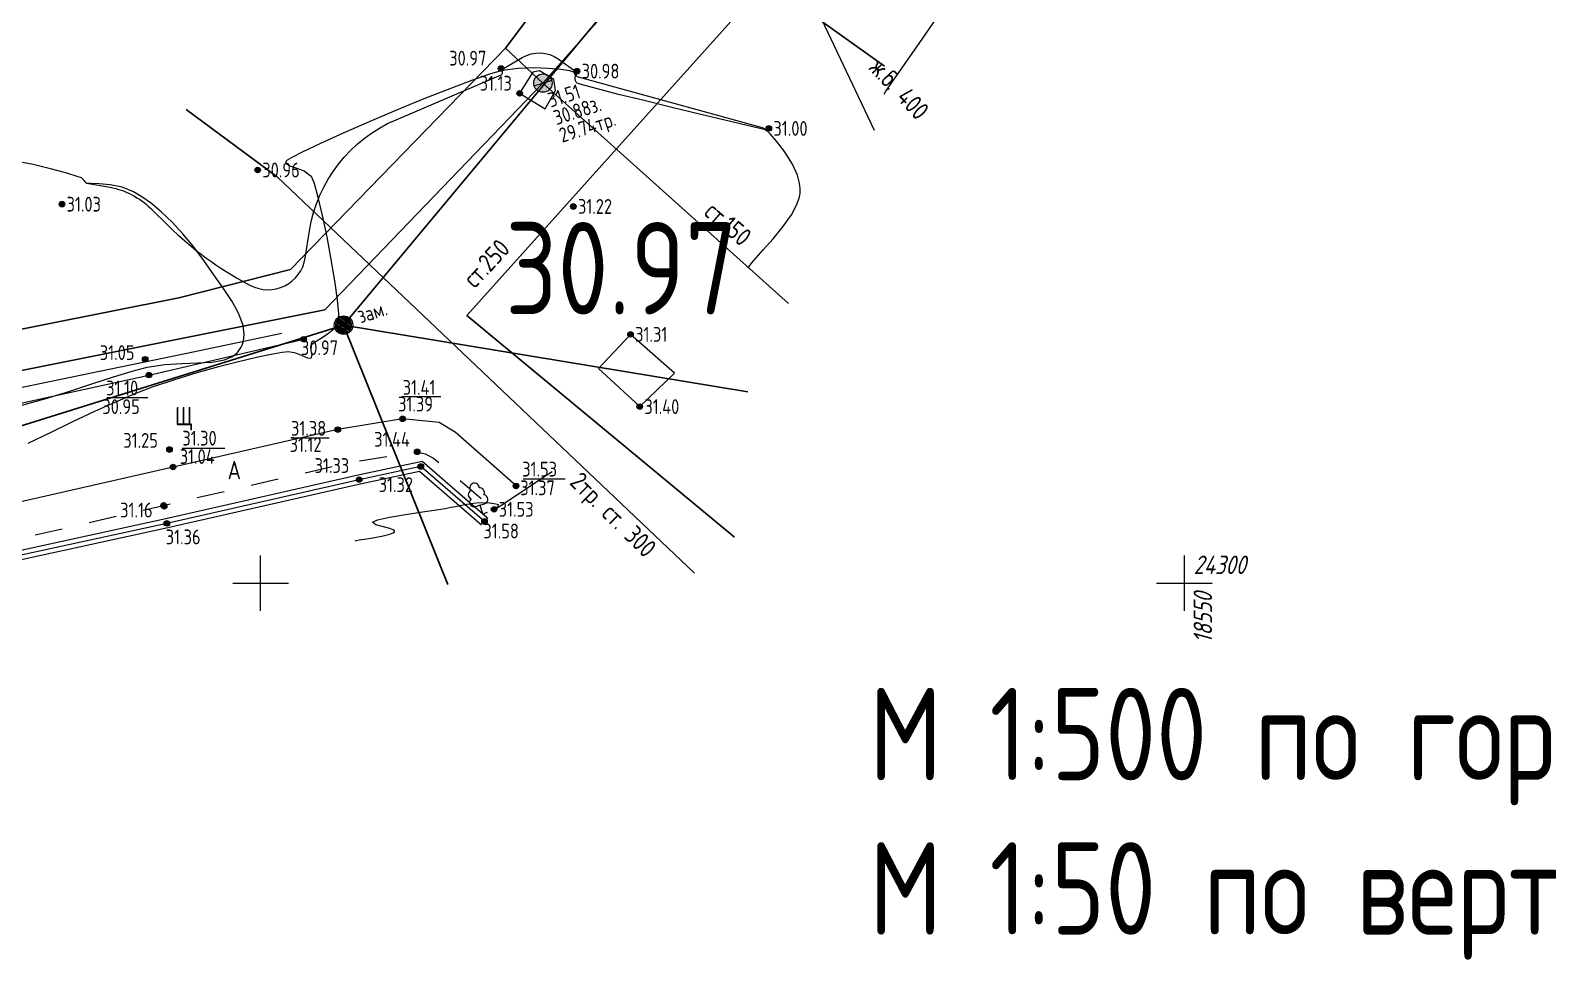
# Model space of a CAD drawing. Header units: metres. Extents: x -149473 to 83396, y -14167 to 104709.
# Drawn here: x -4512.29 to -4471.22, y 42458.53 to 42483.7 of the extents above; entities that cross this region are included whole.
import ezdxf
from ezdxf.enums import TextEntityAlignment as Align

# ---------------------------------------------------------------- set-up
doc = ezdxf.new("R2010")
doc.units = ezdxf.units.M
doc.linetypes.add('g5_01_5x1_5', pattern=[1.5, 0.75, -0.75])
for name, color, linetype, transparency in [('02_Сетка', 7, 'Continuous', 0.6), ('03_Здания и строения', 7, 'Continuous', 0.6), ('06_Инженерно-технические сооружения', 7, 'Continuous', 0.6), ('10_Границы покрытий и угодий', 7, 'Continuous', 0.6), ('13_Растительность', 7, 'Continuous', 0.6), ('14_Ограждения', 7, 'Continuous', 0.6), ('19_Горизонтали', 7, 'Continuous', 0.6), ('30_Канализация', 7, 'Continuous', 0.6), ('31_Водопровод', 7, 'Continuous', 0.6), ('32_Теплосеть', 7, 'Continuous', 0.6), ('38_Кабели высокого напряжения', 7, 'Continuous', 0.6), ('44_Крышки колодцев', 7, 'Continuous', 0.6), ('45_Номера колодцев', 7, 'Continuous', 0.6), ('61_Отметки высоты поверхности', 7, 'Continuous', 0.6)]:
    doc.layers.add(name, color=color, linetype=linetype, transparency=transparency)
doc.layers.add('Viewport2ForCustomObjects_0', color=7, linetype='Continuous')
doc.layers.add('Сетка', color=7, linetype='Continuous')
doc.layers.add('Сети_Вид.Профиля', color=7, linetype='Continuous', lineweight=30)
doc.layers.add('Сети_Горизонтали.Вспомогательные', color=1, linetype='Continuous', lineweight=9)
doc.styles.add('CustomTextStyle140', font='GOST_0.TTF', dxfattribs={"height": 5})
doc.styles.add('CustomTextStyle141', font='GOST_0.TTF', dxfattribs={"height": 5})
doc.styles.add('LIKE11', font='GOST_0.TTF')
doc.styles.add('LIKE17', font='GOST_0.TTF')
doc.styles.add('LIKE32', font='GOST_0.TTF')
doc.styles.add('Line_GUGK', font='GOST_0.TTF')
doc.styles.get("Standard").update_dxf_attribs({"font": 'GOST_0.TTF'})
doc.linetypes.add('g5_119_1', pattern='A,4,-1,[31,GUGK_2005.shx,S=0.1,R=0,X=0,Y=0],0.35,[31,GUGK_2005.shx,S=0.08,R=0,X=0,Y=0],3.3,[31,GUGK_2005.shx,S=0.08,R=180,X=0,Y=0],0.35,[31,GUGK_2005.shx,S=0.1,R=180,X=0,Y=0],-1', length=10)
doc.linetypes.add('g5_122_k', pattern='A,1,-1,1.5,-0.4,["К",Line_GUGK,S=1,R=0,X=0,Y=-0.5],-1.5,1.5,-1,4,-1,4,-1,3', length=20.9)
doc.linetypes.add('g5_122_kl', pattern='A,1,-1,1.5,-0.4,["Кл",Line_GUGK,S=1,R=0,X=0,Y=-0.5],-2.4,1.5,-1,4,-1,4,-1,3', length=21.8)
doc.linetypes.add('g5_122_t', pattern='A,1,-1,1.5,-0.4,["Т",Line_GUGK,S=1,R=0,X=0,Y=-0.5],-1.5,1.5,-1,4,-1,4,-1,3', length=20.9)
doc.linetypes.add('g5_122_v', pattern='A,1,-1,1.5,-0.4,["В",Line_GUGK,S=1,R=0,X=0,Y=-0.5],-1.5,1.5,-1,4,-1,4,-1,3', length=20.9)
doc.linetypes.add('g5_474_1a', pattern='A,1,-0.25,[28,GUGK_2005.shx,S=1,R=0,X=0,Y=0],-0.25,1', length=2.5)

# ---------------------------------------------------------------- blocks, each defined once
blk = doc.blocks.new('g5_388_1')
at = {"color": 0}
blk.add_lwpolyline([(0, 0.497), (0.257, 0.497, 0.798042), (0.365, 0.973, 0.636328), (0.231, 1.405, 0.533064), (0, 1.75, 0.533064), (-0.231, 1.405, 0.636328), (-0.365, 0.973, 0.798042), (-0.257, 0.497)], format="xyb", dxfattribs=at)
for points in [[(0, 0.497), (-0.257, 0.497)], [(0.25, 0), (0, 0), (0, 0.497)]]:
    blk.add_lwpolyline(points, dxfattribs=at)
blk = doc.blocks.new('g5_117v')
h = blk.add_hatch(color=255)
h.paths.add_polyline_path([(-0.461, 0.037), (0.461, 0.037, 0.921954)])
h.paths.add_polyline_path([(0.461, -0.037), (-0.461, -0.037, 0.921954)])
at = {"color": 0}
blk.add_line((-0.5, 0), (0.5, 0), dxfattribs=at)
blk.add_circle((0, 0), 0.5, dxfattribs=at)
blk = doc.blocks.new('g5_012')
at = {"color": 92}
for points in [[(0, -1.5), (0, 1.5)], [(-1.5, 0), (1.5, 0)]]:
    blk.add_lwpolyline(points, dxfattribs=at)
blk = doc.blocks.new('g5_330')
blk.add_hatch(color=0).paths.add_polyline_path([(0.15, 0, 1), (-0.15, 0, 1)])
at = {"color": 0}
blk.add_circle((0, 0), 0.15, dxfattribs=at)
blk = doc.blocks.new('g5_117kl')
h = blk.add_hatch(color=255)
h.paths.add_polyline_path([(0.418, 0.198, 0.633652), (-0.418, 0.198)])
h.paths.add_polyline_path([(-0.446, 0.122, 0.067116), (-0.463, 0, 0.067116), (-0.446, -0.122), (0.446, -0.122, 0.067116), (0.463, 0, 0.067116), (0.446, 0.122)])
h.paths.add_polyline_path([(-0.418, -0.198, 0.633652), (0.418, -0.198)])
at = {"color": 0}
for p, q in [((-0.474, 0.16), (0.474, 0.16)), ((-0.474, -0.16), (0.474, -0.16))]:
    blk.add_line(p, q, dxfattribs=at)
blk.add_circle((0, 0), 0.5, dxfattribs=at)
blk = doc.blocks.new('CustomObjectsInViewport2_0')
at = {"layer": 'Сети_Горизонтали.Вспомогательные', "color": 42, "flags": 128}
for points, elevation in [([(3125.774, 1332.764), (3125.854, 1332.882), (3126.041, 1333.154), (3126.379, 1333.643), (3126.92, 1334.422), (3127.705, 1335.548), (3128.559, 1336.774)], 30.5), ([(3118.411, 1323.337), (3118.468, 1323.418), (3118.603, 1323.594), (3118.848, 1323.886), (3119.234, 1324.322), (3119.765, 1324.923), (3120.294, 1325.565), (3120.757, 1326.224), (3121.038, 1326.748), (3121.177, 1327.131), (3121.226, 1327.379), (3121.237, 1327.5), (3121.238, 1327.642), (3121.205, 1327.931), (3121.081, 1328.375), (3120.812, 1328.961), (3120.384, 1329.644), (3119.948, 1330.211), (3119.608, 1330.6), (3119.466, 1330.75), (3119.408, 1330.79), (3119.346, 1330.824), (3119.059, 1330.894), (3118.29, 1331.077), (3117.16, 1331.347), (3115.788, 1331.677), (3114.292, 1332.038), (3112.792, 1332.404), (3111.408, 1332.746), (3110.257, 1333.039), (3109.585, 1333.218), (3109.267, 1333.312), (3109.157, 1333.351), (3109.136, 1333.363), (3109.108, 1333.397), (3109.075, 1333.472), (3109.062, 1333.597), (3109.064, 1333.766), (3108.989, 1333.938), (3108.76, 1334.013), (3108.28, 1334.091), (3107.612, 1334.154), (3106.821, 1334.179), (3105.969, 1334.147), (3105.121, 1334.037), (3104.477, 1333.859), (3103.498, 1333.519), (3102.268, 1333.053), (3100.87, 1332.497), (3099.388, 1331.886), (3097.904, 1331.257), (3096.503, 1330.645), (3095.267, 1330.087), (3094.28, 1329.618), (3093.725, 1329.331), (3093.474, 1329.18), (3093.395, 1329.114), (3093.384, 1329.092), (3093.389, 1329.045), (3093.441, 1328.967), (3093.605, 1328.876), (3093.931, 1328.773), (3094.394, 1328.607), (3094.77, 1328.312), (3094.925, 1327.927), (3095.13, 1327.183), (3095.364, 1326.182), (3095.606, 1325.025), (3095.836, 1323.81), (3096.032, 1322.64), (3096.175, 1321.613), (3096.243, 1320.832), (3096.216, 1320.395), (3095.984, 1320.025), (3095.637, 1319.733), (3095.263, 1319.503), (3094.946, 1319.315), (3094.772, 1319.153), (3094.747, 1318.879), (3094.8, 1318.621), (3094.754, 1318.445), (3094.575, 1318.452), (3094.29, 1318.577), (3093.932, 1318.725), (3093.533, 1318.799), (3093.19, 1318.765), (3092.599, 1318.66), (3091.8, 1318.491), (3090.836, 1318.264), (3089.748, 1317.983), (3088.579, 1317.656), (3087.37, 1317.289), (3086.163, 1316.886), (3085.228, 1316.529), (3084.176, 1316.081), (3083.039, 1315.565), (3081.847, 1315.004), (3080.63, 1314.418), (3079.42, 1313.833)], 31), ([(3079.099, 1315.907), (3080.352, 1316.261), (3081.638, 1316.659), (3082.895, 1317.065), (3084.062, 1317.441), (3085.078, 1317.754), (3085.882, 1317.965), (3086.84, 1318.114), (3087.762, 1318.174), (3088.625, 1318.2), (3089.402, 1318.245), (3090.069, 1318.366), (3090.506, 1318.554), (3090.77, 1318.767), (3090.912, 1318.949), (3090.972, 1319.054), (3091.023, 1319.164), (3091.097, 1319.389), (3091.139, 1319.737), (3091.08, 1320.221), (3090.85, 1320.858), (3090.483, 1321.529), (3090.018, 1322.233), (3089.495, 1322.971), (3088.953, 1323.741), (3088.398, 1324.499), (3087.821, 1325.195), (3087.237, 1325.821), (3086.663, 1326.37), (3086.114, 1326.833), (3085.605, 1327.204), (3085.154, 1327.474), (3084.529, 1327.71), (3083.879, 1327.836), (3083.287, 1327.891), (3082.836, 1327.914), (3082.608, 1327.944), (3082.468, 1328.083), (3082.327, 1328.219), (3082.094, 1328.302), (3081.543, 1328.472), (3080.731, 1328.695), (3079.713, 1328.939), (3078.545, 1329.168)], 31), ([(3097.145, 1308.568), (3097.207, 1308.581), (3097.361, 1308.61), (3097.649, 1308.658), (3098.095, 1308.728), (3098.655, 1308.829), (3099.023, 1308.919), (3099.206, 1308.993), (3099.268, 1309.045), (3099.278, 1309.072), (3099.272, 1309.104), (3099.21, 1309.163), (3099.024, 1309.238), (3098.679, 1309.325), (3098.262, 1309.435), (3098.082, 1309.573), (3098.348, 1309.698), (3099.005, 1309.844), (3099.877, 1309.995), (3100.786, 1310.136), (3101.557, 1310.251), (3102.012, 1310.322), (3102.323, 1310.383), (3102.573, 1310.433), (3102.811, 1310.479), (3103.088, 1310.525), (3103.43, 1310.585), (3103.704, 1310.627), (3104.03, 1310.643), (3104.429, 1310.622), (3104.763, 1310.577), (3104.912, 1310.533), (3104.849, 1310.431), (3104.792, 1310.338), (3104.977, 1310.446), (3105.437, 1310.745), (3106.06, 1311.157), (3106.738, 1311.609), (3107.359, 1312.023), (3107.815, 1312.325)], 31.5)]:
    blk.add_lwpolyline(points, dxfattribs=dict(at, elevation=elevation))
at = {"layer": 'Сети_Вид.Профиля', "color": 7, "linetype": 'Continuous', "lineweight": 30}
for s, style, p in [('М 1:500 по горизонтали', 'CustomTextStyle140', (3124.955, 1295.6)), ('М 1:50 по вертикали', 'CustomTextStyle141', (3124.955, 1287.239))]:
    blk.add_text(s, height=5, dxfattribs=dict(at, style=style)).set_placement(p)

msp = doc.modelspace()

# ---------------------------------------------------------------- linework, layer by layer
at = {"layer": '03_Здания и строения', "color": 7, "linetype": 'Continuous', "lineweight": 20, "flags": 128}
msp.add_lwpolyline([(-4496.046, 42475.466), (-4496.909, 42474.543), (-4495.796, 42473.509), (-4494.855, 42474.411), (-4496.046, 42475.466)], dxfattribs=at)
at = {"layer": '06_Инженерно-технические сооружения', "color": 7, "linetype": 'Continuous', "lineweight": 20, "flags": 128}
msp.add_lwpolyline([(-4498.511, 42482.606), (-4498.688, 42482.566), (-4499.046, 42481.993), (-4498.353, 42481.57), (-4498.079, 42482.067), (-4498.117, 42482.369), (-4498.511, 42482.606)], dxfattribs=at)
at = {"layer": '10_Границы покрытий и угодий', "color": 7, "linetype": 'Continuous', "lineweight": 20, "flags": 128}
for points in [[(-4535.034, 42468.456), (-4526.312, 42470.499), (-4517.875, 42472.437), (-4509.08, 42474.362), (-4504.889, 42475.333)], [(-4499.145, 42471.361), (-4500.794, 42472.815), (-4501.224, 42473.082), (-4502.215, 42473.177), (-4503.966, 42472.887), (-4508.426, 42471.873), (-4517.225, 42469.869), (-4525.792, 42467.823), (-4534.316, 42465.907)]]:
    msp.add_lwpolyline(points, dxfattribs=at)
at = {"layer": '10_Границы покрытий и угодий', "color": 7, "linetype": 'g5_01_5x1_5', "lineweight": 20, "flags": 128}
msp.add_lwpolyline([(-4534.095, 42465.037), (-4525.674, 42466.943), (-4516.992, 42468.922), (-4508.683, 42470.835), (-4503.646, 42471.996), (-4501.819, 42472.285), (-4501.602, 42472.232), (-4501.377, 42472.117), (-4499.738, 42470.728), (-4499.997, 42470.397)], dxfattribs=at)
at = {"layer": '14_Ограждения', "color": 7, "linetype": 'Continuous', "lineweight": 20, "flags": 128}
for points in [[(-4499.916, 42470.491), (-4501.686, 42472.022), (-4503.416, 42471.652), (-4508.622, 42470.468), (-4516.974, 42468.649), (-4525.642, 42466.71)], [(-4500.079, 42470.302), (-4501.755, 42471.752), (-4503.362, 42471.408), (-4508.568, 42470.224), (-4516.92, 42468.405), (-4525.587, 42466.466)]]:
    msp.add_lwpolyline(points, dxfattribs=at)
at = {"layer": '14_Ограждения', "color": 7, "linetype": 'g5_474_1a', "lineweight": 20, "flags": 128}
msp.add_lwpolyline([(-4499.997, 42470.397), (-4501.72, 42471.887), (-4503.389, 42471.53), (-4508.595, 42470.346), (-4516.947, 42468.527), (-4525.614, 42466.588)], dxfattribs=at)
at = {"layer": '19_Горизонтали', "color": 32, "linetype": 'Continuous', "lineweight": 20, "elevation": 15.5, "flags": 128}
for points in [[(-4510.767, 42479.564), (-4510.131, 42479.447, -0.149592), (-4509.032, 42478.876), (-4508.544, 42478.396, 0.071994), (-4506.419, 42476.837), (-4506.335, 42476.793, 0.515042), (-4504.852, 42477.532), (-4504.734, 42478.273, -0.257956), (-4502.391, 42481.278), (-4499.55, 42482.491, 0.318392), (-4499.507, 42482.561), (-4499.508, 42482.585, -0.120624), (-4499.5, 42482.635), (-4499.5, 42482.635, -0.156063), (-4499.467, 42482.671), (-4498.98, 42482.962, -0.297046), (-4498, 42482.922), (-4497.528, 42482.587, -0.217013), (-4497.522, 42482.576), (-4497.522, 42482.576, -0.022992), (-4497.521, 42482.562), (-4497.521, 42482.51, 0.335773), (-4497.463, 42482.435), (-4492.481, 42481.063, -0.128488), (-4492.423, 42481.029), (-4492.418, 42481.025, 0.043929), (-4492.374, 42480.988), (-4492.363, 42480.98, 0.287728), (-4492.338, 42480.979), (-4492.325, 42480.987)], [(-4505.48, 42475.493), (-4508.102, 42474.942, -0.001026), (-4510.198, 42474.506), (-4510.198, 42474.506, 0.001315), (-4512.293, 42474.069), (-4517.187, 42473.034, -0.03054), (-4517.713, 42472.956), (-4517.713, 42472.956, -0.152411), (-4518.21, 42473.066), (-4519.584, 42473.85, 0.182903), (-4523, 42474.391), (-4526.704, 42473.622, 0.119451), (-4527.326, 42473.327), (-4527.335, 42473.32, -0.180396), (-4527.943, 42473.116), (-4527.943, 42473.116, -0.06634), (-4528.613, 42473.228), (-4532.376, 42474.386, -0.069904), (-4532.44, 42474.416), (-4532.44, 42474.416, -0.341796), (-4532.458, 42474.469), (-4531.498, 42477.326)]]:
    msp.add_lwpolyline(points, format="xyb", dxfattribs=at)
msp.add_lwpolyline([(-4498.477, 42483.261), (-4498.47, 42483.263)], dxfattribs=at)
at = {"layer": '30_Канализация', "color": 42, "linetype": 'g5_122_kl', "lineweight": 30, "flags": 128}
for points in [[(-4765.468, 42700.816), (-4769.176, 42628.569), (-4721.982, 42601.158), (-4643.763, 42559.888), (-4577.094, 42506.392), (-4539.83, 42476.096), (-4529.438, 42467.71), (-4503.813, 42475.716), (-4460.379, 42527.88), (-4434.118, 42524.323), (-4423.121, 42522.263), (-4413.186, 42519.778)], [(-4503.813, 42475.716), (-4500.991, 42468.689)], [(-4503.813, 42475.716), (-4492.874, 42473.908)]]:
    msp.add_lwpolyline(points, dxfattribs=at)
at = {"layer": '30_Канализация', "color": 12, "linetype": 'g5_122_k', "lineweight": 30, "flags": 128}
msp.add_lwpolyline([(-4489.168, 42482.729), (-4492.73, 42485.27), (-4500.37, 42494.086)], dxfattribs=at)
at = {"layer": '31_Водопровод', "color": 94, "linetype": 'g5_122_v', "lineweight": 30, "flags": 128}
for points in [[(-4541.909, 42469.756), (-4508.274, 42476.453), (-4505.251, 42477.224), (-4499.427, 42483.217), (-4495.945, 42487.863), (-4480.552, 42506.444), (-4472.076, 42516.787), (-4470.257, 42518.938), (-4475.966, 42523.487)], [(-4468.402, 42516.54), (-4475.25, 42508.24), (-4486.048, 42495.273), (-4489.562, 42490.804), (-4490.221, 42491.548), (-4498.416, 42482.27)], [(-4480.985, 42498.474), (-4483.161, 42495.445), (-4489.117, 42488.644), (-4500.475, 42475.975), (-4493.229, 42469.974)], [(-4499.427, 42483.217), (-4498.416, 42482.27)], [(-4541.363, 42468.717), (-4504.319, 42476.126), (-4498.416, 42482.27), (-4491.767, 42476.305)]]:
    msp.add_lwpolyline(points, dxfattribs=at)
at = {"layer": '32_Теплосеть', "color": 5, "linetype": 'g5_122_t', "lineweight": 30, "flags": 128}
msp.add_lwpolyline([(-4508.076, 42481.554), (-4505.609, 42479.731), (-4494.317, 42468.997)], dxfattribs=at)
at = {"layer": '38_Кабели высокого напряжения', "color": 1, "linetype": 'g5_119_1', "lineweight": 20, "flags": 128}
msp.add_lwpolyline([(-4489.442, 42480.988), (-4497.087, 42497.109)], dxfattribs=at)
at = {"layer": '61_Отметки высоты поверхности', "flags": 128}
for points in [[(-4510.221, 42473.755), (-4509.105, 42473.755)], [(-4502.235, 42473.787), (-4501.179, 42473.787)], [(-4508.176, 42472.384), (-4507.024, 42472.384)], [(-4505.16, 42472.668), (-4504.2, 42472.661)], [(-4498.948, 42471.555), (-4497.817, 42471.555)]]:
    msp.add_lwpolyline(points, dxfattribs=at)

# ---------------------------------------------------------------- block references
at = {"layer": '02_Сетка', "color": 92, "linetype": 'Continuous', "lineweight": 15, "ltscale": 0.5, "xscale": 0.5, "yscale": 0.5, "zscale": 0.5}
for p in [(-4506.056, 42468.725), (-4481.056, 42468.725)]:
    msp.add_blockref('g5_012', p, dxfattribs=at)
at = {"layer": '13_Растительность', "color": 92, "linetype": 'Continuous', "lineweight": 20, "xscale": 0.5, "yscale": 0.5, "zscale": 0.5, "rotation": 17.69727627159691}
msp.add_blockref('g5_388_1', (-4500.041, 42470.601, 15.802), dxfattribs=at)
at = {"layer": '44_Крышки колодцев', "color": 7, "linetype": 'Continuous', "lineweight": 20, "xscale": 0.5, "yscale": 0.5, "zscale": 0.5}
for name, p, rotation in [('g5_117v', (-4498.416, 42482.27, 15.755), 17.69727627159691), ('g5_117kl', (-4503.813, 42475.716), 326.3099380122847)]:
    msp.add_blockref(name, p, dxfattribs=dict(at, rotation=rotation))
at = {"layer": '61_Отметки высоты поверхности', "color": 7, "linetype": 'Continuous', "lineweight": 20, "xscale": 0.5, "yscale": 0.5, "zscale": 0.5}
for p in [(-4499.551, 42482.665, 15.483), (-4497.494, 42482.593, 15.489), (-4499.046, 42481.993, 15.688), (-4492.303, 42481.042, 15.498), (-4506.137, 42479.916, 15.477), (-4511.434, 42478.99, 15.513), (-4497.593, 42478.929, 15.61), (-4504.889, 42475.333, 15.484), (-4496.046, 42475.466, 15.656), (-4509.181, 42474.792, 15.524), (-4509.08, 42474.362, 15.476), (-4495.796, 42473.509, 15.699), (-4502.215, 42473.177, 15.694), (-4503.966, 42472.887, 15.559), (-4508.522, 42472.347, 15.624), (-4501.819, 42472.285, 15.721), (-4508.426, 42471.873, 15.518), (-4501.72, 42471.887, 15.661), (-4503.389, 42471.53, 15.664), (-4499.145, 42471.361, 15.685), (-4508.683, 42470.835, 15.655), (-4508.666, 42470.808, 15.578), (-4499.738, 42470.728, 15.767), (-4508.595, 42470.346, 15.678), (-4499.997, 42470.397, 15.79)]:
    msp.add_blockref('g5_330', p, dxfattribs=at)
at = {"layer": 'Viewport2ForCustomObjects_0', "xscale": 0.5, "yscale": 0.5, "zscale": 0.5}
msp.add_blockref('CustomObjectsInViewport2_0', (-6052.071, 41815.592), dxfattribs=at)

# ---------------------------------------------------------------- texts
at = {"color": 6, "linetype": 'ByBlock', "lineweight": 60, "insert": (-4499.437, 42478.506), "char_height": 2.5, "attachment_point": 1}
msp.add_mtext_dynamic_manual_height_columns('30.97', width=11.20535, gutter_width=6.25, heights=[0], dxfattribs=at)
at = {"layer": '10_Границы покрытий и угодий', "color": 7, "linetype": 'Continuous', "lineweight": 15, "style": 'LIKE11'}
for s, p in [('Щ', (-4508.374, 42473.003)), ('А', (-4506.951, 42471.542))]:
    msp.add_text(s, height=0.5, dxfattribs=at).set_placement(p)
at = {"layer": '30_Канализация', "color": 12, "linetype": 'Continuous', "lineweight": 15, "style": 'LIKE32'}
msp.add_text('ж.б. 400', height=0.5, rotation=313.1205, dxfattribs=at).set_placement((-4489.62, 42482.652))
at = {"layer": '31_Водопровод', "color": 94, "linetype": 'Continuous', "lineweight": 15, "style": 'LIKE32'}
for s, rotation, p in [('ст.150', 319.0138, (-4494.087, 42478.72)), ('ст.250', 46.9979, (-4500.259, 42476.69))]:
    msp.add_text(s, height=0.5, rotation=rotation, dxfattribs=at).set_placement(p)
at = {"layer": '32_Теплосеть', "color": 5, "linetype": 'Continuous', "lineweight": 15, "style": 'LIKE32'}
msp.add_text('2тр. ст. 300', height=0.5, rotation=315.4352, dxfattribs=at).set_placement((-4497.722, 42471.425))
at = {"layer": '45_Номера колодцев', "color": 7, "linetype": 'Continuous', "lineweight": 15, "ltscale": 0.5, "style": 'LIKE17'}
for s, p in [('31.51', (-4498.203, 42481.603)), ('30.88з.', (-4498.051, 42481.127)), ('29.74тр.', (-4497.899, 42480.65)), ('зам.', (-4503.351, 42475.756))]:
    msp.add_text(s, height=0.4, rotation=17.6973, dxfattribs=at).set_placement(p)
at = {"layer": '61_Отметки высоты поверхности', "color": 7, "linetype": 'Continuous', "lineweight": 15, "ltscale": 0.5, "style": 'LIKE17'}
for s, p in [('30.97', (-4500.952, 42482.744)), ('30.98', (-4497.369, 42482.393)), ('31.13', (-4500.128, 42482.065)), ('31.00', (-4492.178, 42480.842)), ('30.96', (-4506.012, 42479.716)), ('31.03', (-4511.309, 42478.79)), ('31.22', (-4497.468, 42478.729)), ('31.31', (-4495.921, 42475.266)), ('31.05', (-4510.409, 42474.771)), ('30.97', (-4504.967, 42474.903)), ('31.10', (-4510.236, 42473.814)), ('31.41', (-4502.212, 42473.828)), ('30.95', (-4510.341, 42473.308)), ('31.39', (-4502.337, 42473.377)), ('31.40', (-4495.671, 42473.309)), ('31.38', (-4505.235, 42472.721)), ('31.25', (-4509.774, 42472.394)), ('31.30', (-4508.176, 42472.454)), ('31.12', (-4505.272, 42472.281)), ('31.44', (-4502.984, 42472.424)), ('31.04', (-4508.246, 42471.957)), ('31.33', (-4504.596, 42471.713)), ('31.53', (-4498.978, 42471.615)), ('31.32', (-4502.862, 42471.197)), ('31.37', (-4499.03, 42471.109)), ('31.16', (-4509.858, 42470.508)), ('31.53', (-4499.613, 42470.528)), ('31.58', (-4500.028, 42469.94)), ('31.36', (-4508.624, 42469.78))]:
    msp.add_text(s, height=0.4, dxfattribs=at).set_placement(p)
at = {"layer": 'Сетка', "color": 3, "oblique": 15}
msp.add_text('24300', height=0.5, dxfattribs=at).set_placement((-4480.806, 42468.975))
msp.add_text('18550', height=0.5, rotation=90, dxfattribs=at).set_placement((-4480.806, 42468.475), align=Align.TOP_RIGHT)

doc.saveas('drawing.dxf')
